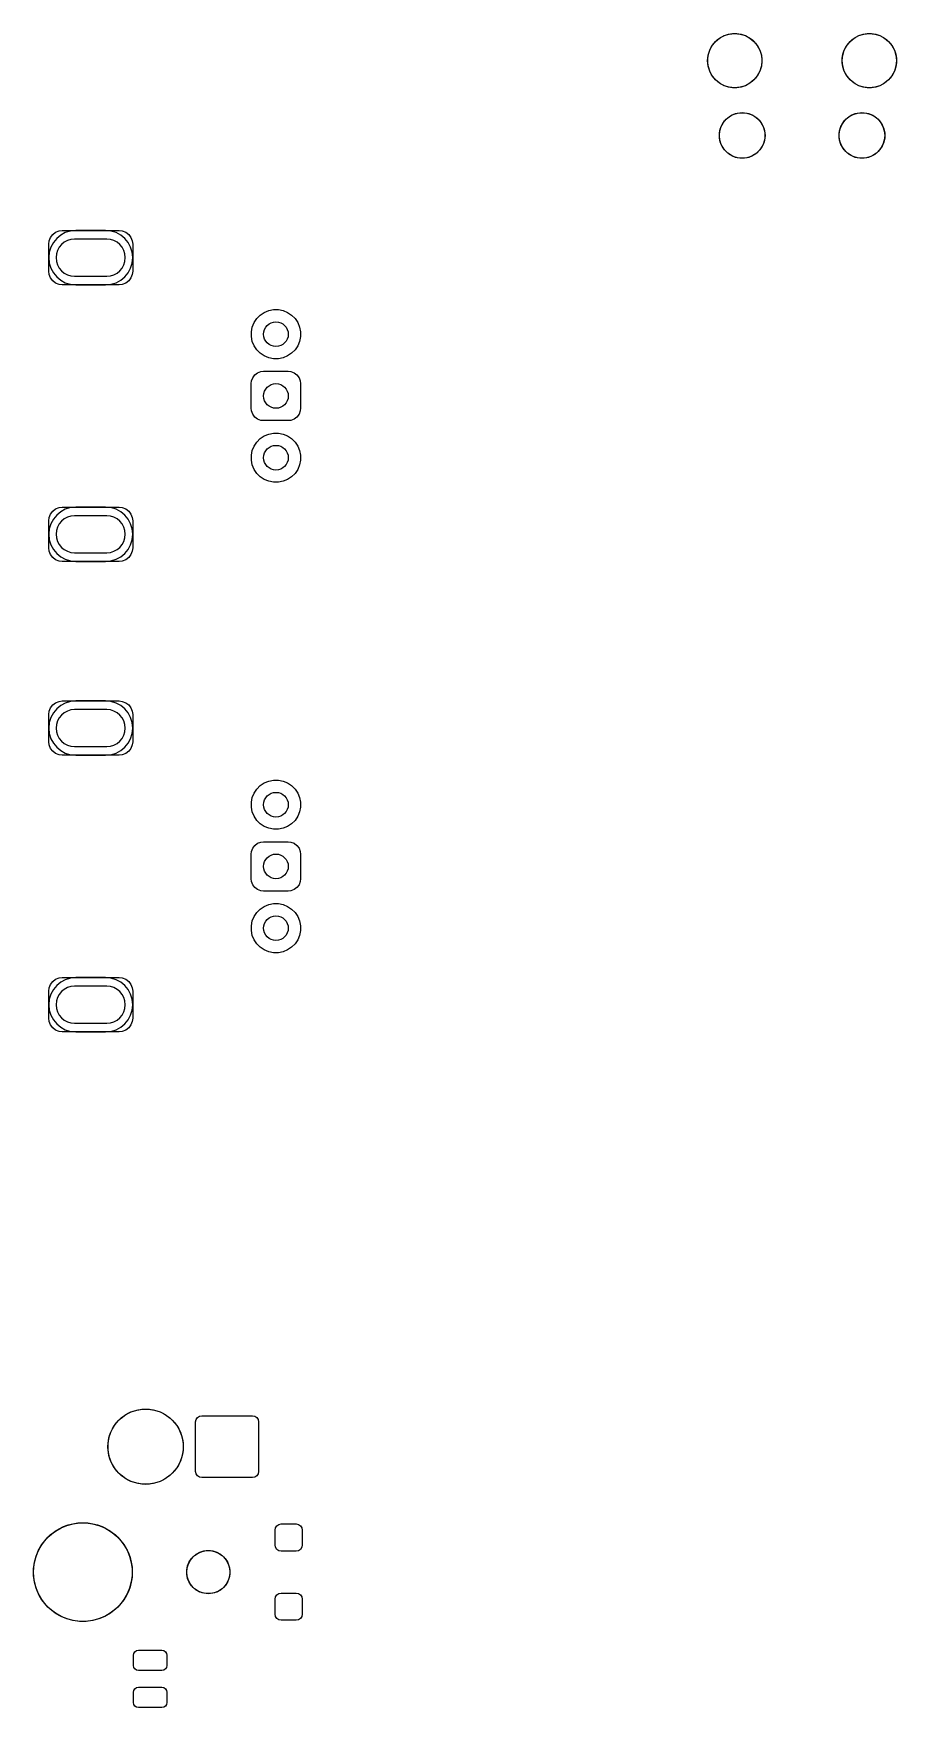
# Model space of a CAD drawing. Header units: millimetres. Extents: x 21 to 415, y -164 to -17.
# Drawn here: x 380.1 to 415.1, y -84.6 to -16.8 of the extents above; entities that cross this region are included whole.
import ezdxf

# ---------------------------------------------------------------- set-up
doc = ezdxf.new("R2010")
doc.units = ezdxf.units.MM
doc.layers.add('B.Mask', color=4, linetype='CONTINUOUS', true_color=0x02ffee)

msp = doc.modelspace()

# ---------------------------------------------------------------- linework, layer by layer
at = {"layer": 'B.Mask', "linetype": 'CONTINUOUS'}
for p, q in [((407.955877, -17.004596), (408.109673, -16.926233)), ((408.109673, -16.926233), (408.273835, -16.872893)), ((408.273835, -16.872893), (408.44432, -16.845891)), ((408.44432, -16.845891), (408.61693, -16.845891)), ((408.61693, -16.845891), (408.787415, -16.872893)), ((408.787415, -16.872893), (408.951577, -16.926233)), ((408.951577, -16.926233), (409.105373, -17.004596)), ((413.405877, -17.004596), (413.559673, -16.926233)), ((413.559673, -16.926233), (413.723835, -16.872893)), ((413.723835, -16.872893), (413.89432, -16.845891)), ((413.89432, -16.845891), (414.06693, -16.845891)), ((414.06693, -16.845891), (414.237415, -16.872893)), ((414.237415, -16.872893), (414.401577, -16.926233)), ((414.401577, -16.926233), (414.555373, -17.004596)), ((407.461018, -17.68571), (407.514358, -17.521548)), ((407.514358, -17.521548), (407.592721, -17.367752)), ((407.592721, -17.367752), (407.694178, -17.228107)), ((407.694178, -17.228107), (407.816232, -17.106053)), ((407.816232, -17.106053), (407.955877, -17.004596)), ((409.105373, -17.004596), (409.245018, -17.106053)), ((409.245018, -17.106053), (409.367072, -17.228107)), ((409.367072, -17.228107), (409.468529, -17.367752)), ((409.468529, -17.367752), (409.546892, -17.521548)), ((409.546892, -17.521548), (409.600232, -17.68571)), ((412.911018, -17.68571), (412.964358, -17.521548)), ((412.964358, -17.521548), (413.042721, -17.367752)), ((413.042721, -17.367752), (413.144178, -17.228107)), ((413.144178, -17.228107), (413.266232, -17.106053)), ((413.266232, -17.106053), (413.405877, -17.004596)), ((414.555373, -17.004596), (414.695018, -17.106053)), ((414.695018, -17.106053), (414.817072, -17.228107)), ((414.817072, -17.228107), (414.918529, -17.367752)), ((414.918529, -17.367752), (414.996892, -17.521548)), ((414.996892, -17.521548), (415.050232, -17.68571)), ((407.434016, -17.856195), (407.461018, -17.68571)), ((407.434016, -18.028805), (407.434016, -17.856195)), ((407.461018, -18.19929), (407.434016, -18.028805)), ((407.514358, -18.363452), (407.461018, -18.19929)), ((409.600232, -18.19929), (409.546892, -18.363452)), ((409.600232, -17.68571), (409.627234, -17.856195)), ((409.627234, -18.028805), (409.600232, -18.19929)), ((409.627234, -17.856195), (409.627234, -18.028805)), ((412.884016, -17.856195), (412.911018, -17.68571)), ((412.884016, -18.028805), (412.884016, -17.856195)), ((412.911018, -18.19929), (412.884016, -18.028805)), ((412.964358, -18.363452), (412.911018, -18.19929)), ((415.050232, -18.19929), (414.996892, -18.363452)), ((415.050232, -17.68571), (415.077234, -17.856195)), ((415.077234, -18.028805), (415.050232, -18.19929)), ((415.077234, -17.856195), (415.077234, -18.028805)), ((407.592721, -18.517248), (407.514358, -18.363452)), ((407.694178, -18.656893), (407.592721, -18.517248)), ((407.816232, -18.778947), (407.694178, -18.656893)), ((407.955877, -18.880404), (407.816232, -18.778947)), ((408.109673, -18.958767), (407.955877, -18.880404)), ((408.273835, -19.012107), (408.109673, -18.958767)), ((408.951577, -18.958767), (408.787415, -19.012107)), ((409.105373, -18.880404), (408.951577, -18.958767)), ((409.245018, -18.778947), (409.105373, -18.880404)), ((409.367072, -18.656893), (409.245018, -18.778947)), ((409.468529, -18.517248), (409.367072, -18.656893)), ((409.546892, -18.363452), (409.468529, -18.517248)), ((413.042721, -18.517248), (412.964358, -18.363452)), ((413.144178, -18.656893), (413.042721, -18.517248)), ((413.266232, -18.778947), (413.144178, -18.656893)), ((413.405877, -18.880404), (413.266232, -18.778947)), ((413.559673, -18.958767), (413.405877, -18.880404)), ((413.723835, -19.012107), (413.559673, -18.958767)), ((414.401577, -18.958767), (414.237415, -19.012107)), ((414.555373, -18.880404), (414.401577, -18.958767)), ((414.695018, -18.778947), (414.555373, -18.880404)), ((414.817072, -18.656893), (414.695018, -18.778947)), ((414.918529, -18.517248), (414.817072, -18.656893)), ((414.996892, -18.363452), (414.918529, -18.517248)), ((408.44432, -19.039109), (408.273835, -19.012107)), ((408.61693, -19.039109), (408.44432, -19.039109)), ((408.787415, -19.012107), (408.61693, -19.039109)), ((413.89432, -19.039109), (413.723835, -19.012107)), ((414.06693, -19.039109), (413.89432, -19.039109)), ((414.237415, -19.012107), (414.06693, -19.039109)), ((408.11559, -20.385686), (408.243811, -20.257465)), ((408.243811, -20.257465), (408.394583, -20.156723)), ((408.394583, -20.156723), (408.562112, -20.08733)), ((408.562112, -20.08733), (408.739959, -20.051954)), ((408.739959, -20.051954), (408.921291, -20.051954)), ((408.921291, -20.051954), (409.099138, -20.08733)), ((409.099138, -20.08733), (409.266667, -20.156723)), ((409.266667, -20.156723), (409.417439, -20.257465)), ((409.417439, -20.257465), (409.54566, -20.385686)), ((412.96559, -20.385686), (413.093811, -20.257465)), ((413.093811, -20.257465), (413.244583, -20.156723)), ((413.244583, -20.156723), (413.412112, -20.08733)), ((413.412112, -20.08733), (413.589959, -20.051954)), ((413.589959, -20.051954), (413.771291, -20.051954)), ((413.771291, -20.051954), (413.949138, -20.08733)), ((413.949138, -20.08733), (414.116667, -20.156723)), ((414.116667, -20.156723), (414.267439, -20.257465)), ((414.267439, -20.257465), (414.39566, -20.385686)), ((407.910079, -20.881834), (407.945455, -20.703987)), ((407.910079, -21.063166), (407.910079, -20.881834)), ((407.945455, -20.703987), (408.014848, -20.536458)), ((408.014848, -20.536458), (408.11559, -20.385686)), ((409.54566, -20.385686), (409.646402, -20.536458)), ((409.646402, -20.536458), (409.715795, -20.703987)), ((409.715795, -20.703987), (409.751171, -20.881834)), ((409.751171, -20.881834), (409.751171, -21.063166)), ((412.760079, -20.881834), (412.795455, -20.703987)), ((412.760079, -21.063166), (412.760079, -20.881834)), ((412.795455, -20.703987), (412.864848, -20.536458)), ((412.864848, -20.536458), (412.96559, -20.385686)), ((414.39566, -20.385686), (414.496402, -20.536458)), ((414.496402, -20.536458), (414.565795, -20.703987)), ((414.565795, -20.703987), (414.601171, -20.881834)), ((414.601171, -20.881834), (414.601171, -21.063166)), ((407.945455, -21.241013), (407.910079, -21.063166)), ((408.014848, -21.408542), (407.945455, -21.241013)), ((408.11559, -21.559314), (408.014848, -21.408542)), ((408.243811, -21.687535), (408.11559, -21.559314)), ((408.394583, -21.788277), (408.243811, -21.687535)), ((409.417439, -21.687535), (409.266667, -21.788277)), ((409.54566, -21.559314), (409.417439, -21.687535)), ((409.646402, -21.408542), (409.54566, -21.559314)), ((409.715795, -21.241013), (409.646402, -21.408542)), ((409.751171, -21.063166), (409.715795, -21.241013)), ((412.795455, -21.241013), (412.760079, -21.063166)), ((412.864848, -21.408542), (412.795455, -21.241013)), ((412.96559, -21.559314), (412.864848, -21.408542)), ((413.093811, -21.687535), (412.96559, -21.559314)), ((413.244583, -21.788277), (413.093811, -21.687535)), ((414.267439, -21.687535), (414.116667, -21.788277)), ((414.39566, -21.559314), (414.267439, -21.687535)), ((414.496402, -21.408542), (414.39566, -21.559314)), ((414.565795, -21.241013), (414.496402, -21.408542)), ((414.601171, -21.063166), (414.565795, -21.241013)), ((408.562112, -21.85767), (408.394583, -21.788277)), ((408.739959, -21.893046), (408.562112, -21.85767)), ((408.921291, -21.893046), (408.739959, -21.893046)), ((409.099138, -21.85767), (408.921291, -21.893046)), ((409.266667, -21.788277), (409.099138, -21.85767)), ((413.412112, -21.85767), (413.244583, -21.788277)), ((413.589959, -21.893046), (413.412112, -21.85767)), ((413.771291, -21.893046), (413.589959, -21.893046)), ((413.949138, -21.85767), (413.771291, -21.893046)), ((414.116667, -21.788277), (413.949138, -21.85767)), ((380.819962, -25.099814), (380.910466, -24.980466)), ((380.910466, -24.980466), (381.029814, -24.889962)), ((381.029814, -24.889962), (381.169155, -24.835013)), ((381.169155, -24.835013), (381.299375, -24.819375)), ((381.299375, -24.819375), (383.599375, -24.819375)), ((383.049375, -24.819375), (381.849375, -24.819375)), ((383.599375, -24.819375), (383.729595, -24.835013)), ((383.729595, -24.835013), (383.868936, -24.889962)), ((383.868936, -24.889962), (383.988284, -24.980466)), ((383.988284, -24.980466), (384.078788, -25.099814)), ((380.749375, -25.369375), (380.765013, -25.239155)), ((380.749375, -26.469375), (380.749375, -25.369375)), ((380.765013, -25.239155), (380.819962, -25.099814)), ((383.099375, -25.169375), (381.799375, -25.169375)), ((384.078788, -25.099814), (384.133737, -25.239155)), ((384.133737, -25.239155), (384.149375, -25.369375)), ((384.149375, -25.369375), (384.149375, -26.469375)), ((380.765013, -26.599595), (380.749375, -26.469375)), ((380.819962, -26.738936), (380.765013, -26.599595)), ((380.910466, -26.858284), (380.819962, -26.738936)), ((381.029814, -26.948788), (380.910466, -26.858284)), ((381.169155, -27.003737), (381.029814, -26.948788)), ((381.299375, -27.019375), (381.169155, -27.003737)), ((383.599375, -27.019375), (381.299375, -27.019375)), ((381.799375, -26.669375), (383.099375, -26.669375)), ((381.849375, -27.019375), (383.049375, -27.019375)), ((383.729595, -27.003737), (383.599375, -27.019375)), ((383.868936, -26.948788), (383.729595, -27.003737)), ((383.988284, -26.858284), (383.868936, -26.948788)), ((384.078788, -26.738936), (383.988284, -26.858284)), ((384.133737, -26.599595), (384.078788, -26.738936)), ((384.149375, -26.469375), (384.133737, -26.599595)), ((389.067454, -28.547978), (389.176365, -28.384982)), ((389.176365, -28.384982), (389.314982, -28.246365)), ((389.314982, -28.246365), (389.477978, -28.137454)), ((389.477978, -28.137454), (389.65909, -28.062435)), ((389.65909, -28.062435), (389.851358, -28.02419)), ((389.851358, -28.02419), (390.047392, -28.02419)), ((390.047392, -28.02419), (390.23966, -28.062435)), ((390.23966, -28.062435), (390.420772, -28.137454)), ((390.420772, -28.137454), (390.583768, -28.246365)), ((390.583768, -28.246365), (390.722385, -28.384982)), ((390.722385, -28.384982), (390.831296, -28.547978)), ((388.95419, -28.921358), (388.992435, -28.72909)), ((388.95419, -29.117392), (388.95419, -28.921358)), ((388.992435, -29.30966), (388.95419, -29.117392)), ((388.992435, -28.72909), (389.067454, -28.547978)), ((390.831296, -28.547978), (390.906315, -28.72909)), ((390.906315, -28.72909), (390.94456, -28.921358)), ((390.94456, -29.117392), (390.906315, -29.30966)), ((390.94456, -28.921358), (390.94456, -29.117392)), ((389.067454, -29.490772), (388.992435, -29.30966)), ((389.176365, -29.653768), (389.067454, -29.490772)), ((389.314982, -29.792385), (389.176365, -29.653768)), ((389.477978, -29.901296), (389.314982, -29.792385)), ((390.583768, -29.792385), (390.420772, -29.901296)), ((390.722385, -29.653768), (390.583768, -29.792385)), ((390.831296, -29.490772), (390.722385, -29.653768)), ((390.906315, -29.30966), (390.831296, -29.490772)), ((389.65909, -29.976315), (389.477978, -29.901296)), ((389.851358, -30.01456), (389.65909, -29.976315)), ((390.047392, -30.01456), (389.851358, -30.01456)), ((390.23966, -29.976315), (390.047392, -30.01456)), ((390.420772, -29.901296), (390.23966, -29.976315)), ((388.949375, -31.019375), (388.960802, -30.913092)), ((388.949375, -32.019375), (388.949375, -31.019375)), ((388.960802, -30.913092), (389.010536, -30.779751)), ((389.010536, -30.779751), (389.095822, -30.665822)), ((389.095822, -30.665822), (389.209751, -30.580536)), ((389.209751, -30.580536), (389.343092, -30.530802)), ((389.343092, -30.530802), (389.449375, -30.519375)), ((389.449375, -30.519375), (390.449375, -30.519375)), ((390.449375, -30.519375), (390.555658, -30.530802)), ((390.555658, -30.530802), (390.688999, -30.580536)), ((390.688999, -30.580536), (390.802928, -30.665822)), ((390.802928, -30.665822), (390.888214, -30.779751)), ((390.888214, -30.779751), (390.937948, -30.913092)), ((390.937948, -30.913092), (390.949375, -31.019375)), ((390.949375, -31.019375), (390.949375, -32.019375)), ((388.960802, -32.125658), (388.949375, -32.019375)), ((389.010536, -32.258999), (388.960802, -32.125658)), ((389.095822, -32.372928), (389.010536, -32.258999)), ((389.209751, -32.458214), (389.095822, -32.372928)), ((389.343092, -32.507948), (389.209751, -32.458214)), ((389.449375, -32.519375), (389.343092, -32.507948)), ((390.449375, -32.519375), (389.449375, -32.519375)), ((390.555658, -32.507948), (390.449375, -32.519375)), ((390.688999, -32.458214), (390.555658, -32.507948)), ((390.802928, -32.372928), (390.688999, -32.458214)), ((390.888214, -32.258999), (390.802928, -32.372928)), ((390.937948, -32.125658), (390.888214, -32.258999)), ((390.949375, -32.019375), (390.937948, -32.125658)), ((389.314982, -33.246365), (389.477978, -33.137454)), ((389.477978, -33.137454), (389.65909, -33.062435)), ((389.65909, -33.062435), (389.851358, -33.02419)), ((389.851358, -33.02419), (390.047392, -33.02419)), ((390.047392, -33.02419), (390.23966, -33.062435)), ((390.23966, -33.062435), (390.420772, -33.137454)), ((390.420772, -33.137454), (390.583768, -33.246365)), ((388.95419, -33.921358), (388.992435, -33.72909)), ((388.992435, -33.72909), (389.067454, -33.547978)), ((389.067454, -33.547978), (389.176365, -33.384982)), ((389.176365, -33.384982), (389.314982, -33.246365)), ((390.583768, -33.246365), (390.722385, -33.384982)), ((390.722385, -33.384982), (390.831296, -33.547978)), ((390.831296, -33.547978), (390.906315, -33.72909)), ((390.906315, -33.72909), (390.94456, -33.921358)), ((388.95419, -34.117392), (388.95419, -33.921358)), ((388.992435, -34.30966), (388.95419, -34.117392)), ((389.067454, -34.490772), (388.992435, -34.30966)), ((389.176365, -34.653768), (389.067454, -34.490772)), ((390.831296, -34.490772), (390.722385, -34.653768)), ((390.906315, -34.30966), (390.831296, -34.490772)), ((390.94456, -34.117392), (390.906315, -34.30966)), ((390.94456, -33.921358), (390.94456, -34.117392)), ((389.314982, -34.792385), (389.176365, -34.653768)), ((389.477978, -34.901296), (389.314982, -34.792385)), ((389.65909, -34.976315), (389.477978, -34.901296)), ((389.851358, -35.01456), (389.65909, -34.976315)), ((390.047392, -35.01456), (389.851358, -35.01456)), ((390.23966, -34.976315), (390.047392, -35.01456)), ((390.420772, -34.901296), (390.23966, -34.976315)), ((390.583768, -34.792385), (390.420772, -34.901296)), ((390.722385, -34.653768), (390.583768, -34.792385)), ((380.749375, -36.569375), (380.765013, -36.439155)), ((380.749375, -37.669375), (380.749375, -36.569375)), ((380.765013, -36.439155), (380.819962, -36.299814)), ((380.819962, -36.299814), (380.910466, -36.180466)), ((380.910466, -36.180466), (381.029814, -36.089962)), ((381.029814, -36.089962), (381.169155, -36.035013)), ((381.169155, -36.035013), (381.299375, -36.019375)), ((381.299375, -36.019375), (383.599375, -36.019375)), ((383.099375, -36.369375), (381.799375, -36.369375)), ((383.049375, -36.019375), (381.849375, -36.019375)), ((383.599375, -36.019375), (383.729595, -36.035013)), ((383.729595, -36.035013), (383.868936, -36.089962)), ((383.868936, -36.089962), (383.988284, -36.180466)), ((383.988284, -36.180466), (384.078788, -36.299814)), ((384.078788, -36.299814), (384.133737, -36.439155)), ((384.133737, -36.439155), (384.149375, -36.569375)), ((384.149375, -36.569375), (384.149375, -37.669375)), ((380.765013, -37.799595), (380.749375, -37.669375)), ((380.819962, -37.938936), (380.765013, -37.799595)), ((380.910466, -38.058284), (380.819962, -37.938936)), ((381.799375, -37.869375), (383.099375, -37.869375)), ((384.078788, -37.938936), (383.988284, -38.058284)), ((384.133737, -37.799595), (384.078788, -37.938936)), ((384.149375, -37.669375), (384.133737, -37.799595)), ((381.029814, -38.148788), (380.910466, -38.058284)), ((381.169155, -38.203737), (381.029814, -38.148788)), ((381.299375, -38.219375), (381.169155, -38.203737)), ((383.599375, -38.219375), (381.299375, -38.219375)), ((381.849375, -38.219375), (383.049375, -38.219375)), ((383.729595, -38.203737), (383.599375, -38.219375)), ((383.868936, -38.148788), (383.729595, -38.203737)), ((383.988284, -38.058284), (383.868936, -38.148788)), ((380.819962, -44.149814), (380.910466, -44.030466)), ((380.910466, -44.030466), (381.029814, -43.939962)), ((381.029814, -43.939962), (381.169155, -43.885013)), ((381.169155, -43.885013), (381.299375, -43.869375)), ((381.299375, -43.869375), (383.599375, -43.869375)), ((383.049375, -43.869375), (381.849375, -43.869375)), ((383.599375, -43.869375), (383.729595, -43.885013)), ((383.729595, -43.885013), (383.868936, -43.939962)), ((383.868936, -43.939962), (383.988284, -44.030466)), ((383.988284, -44.030466), (384.078788, -44.149814)), ((380.749375, -44.419375), (380.765013, -44.289155)), ((380.749375, -45.519375), (380.749375, -44.419375)), ((380.765013, -44.289155), (380.819962, -44.149814)), ((383.099375, -44.219375), (381.799375, -44.219375)), ((384.078788, -44.149814), (384.133737, -44.289155)), ((384.133737, -44.289155), (384.149375, -44.419375)), ((384.149375, -44.419375), (384.149375, -45.519375)), ((380.765013, -45.649595), (380.749375, -45.519375)), ((380.819962, -45.788936), (380.765013, -45.649595)), ((380.910466, -45.908284), (380.819962, -45.788936)), ((381.029814, -45.998788), (380.910466, -45.908284)), ((381.169155, -46.053737), (381.029814, -45.998788)), ((381.299375, -46.069375), (381.169155, -46.053737)), ((383.599375, -46.069375), (381.299375, -46.069375)), ((381.799375, -45.719375), (383.099375, -45.719375)), ((381.849375, -46.069375), (383.049375, -46.069375)), ((383.729595, -46.053737), (383.599375, -46.069375)), ((383.868936, -45.998788), (383.729595, -46.053737)), ((383.988284, -45.908284), (383.868936, -45.998788)), ((384.078788, -45.788936), (383.988284, -45.908284)), ((384.133737, -45.649595), (384.078788, -45.788936)), ((384.149375, -45.519375), (384.133737, -45.649595)), ((389.067454, -47.597978), (389.176365, -47.434982)), ((389.176365, -47.434982), (389.314982, -47.296365)), ((389.314982, -47.296365), (389.477978, -47.187454)), ((389.477978, -47.187454), (389.65909, -47.112435)), ((389.65909, -47.112435), (389.851358, -47.07419)), ((389.851358, -47.07419), (390.047392, -47.07419)), ((390.047392, -47.07419), (390.23966, -47.112435)), ((390.23966, -47.112435), (390.420772, -47.187454)), ((390.420772, -47.187454), (390.583768, -47.296365)), ((390.583768, -47.296365), (390.722385, -47.434982)), ((390.722385, -47.434982), (390.831296, -47.597978)), ((388.95419, -47.971358), (388.992435, -47.77909)), ((388.95419, -48.167392), (388.95419, -47.971358)), ((388.992435, -47.77909), (389.067454, -47.597978)), ((390.831296, -47.597978), (390.906315, -47.77909)), ((390.906315, -47.77909), (390.94456, -47.971358)), ((390.94456, -47.971358), (390.94456, -48.167392)), ((388.992435, -48.35966), (388.95419, -48.167392)), ((389.067454, -48.540772), (388.992435, -48.35966)), ((389.176365, -48.703768), (389.067454, -48.540772)), ((389.314982, -48.842385), (389.176365, -48.703768)), ((390.722385, -48.703768), (390.583768, -48.842385)), ((390.831296, -48.540772), (390.722385, -48.703768)), ((390.906315, -48.35966), (390.831296, -48.540772)), ((390.94456, -48.167392), (390.906315, -48.35966)), ((389.477978, -48.951296), (389.314982, -48.842385)), ((389.65909, -49.026315), (389.477978, -48.951296)), ((389.851358, -49.06456), (389.65909, -49.026315)), ((390.047392, -49.06456), (389.851358, -49.06456)), ((390.23966, -49.026315), (390.047392, -49.06456)), ((390.420772, -48.951296), (390.23966, -49.026315)), ((390.583768, -48.842385), (390.420772, -48.951296)), ((388.949375, -50.069375), (388.960802, -49.963092)), ((388.949375, -51.069375), (388.949375, -50.069375)), ((388.960802, -49.963092), (389.010536, -49.829751)), ((389.010536, -49.829751), (389.095822, -49.715822)), ((389.095822, -49.715822), (389.209751, -49.630536)), ((389.209751, -49.630536), (389.343092, -49.580802)), ((389.343092, -49.580802), (389.449375, -49.569375)), ((389.449375, -49.569375), (390.449375, -49.569375)), ((390.449375, -49.569375), (390.555658, -49.580802)), ((390.555658, -49.580802), (390.688999, -49.630536)), ((390.688999, -49.630536), (390.802928, -49.715822)), ((390.802928, -49.715822), (390.888214, -49.829751)), ((390.888214, -49.829751), (390.937948, -49.963092)), ((390.937948, -49.963092), (390.949375, -50.069375)), ((390.949375, -50.069375), (390.949375, -51.069375)), ((388.960802, -51.175658), (388.949375, -51.069375)), ((389.010536, -51.308999), (388.960802, -51.175658)), ((389.095822, -51.422928), (389.010536, -51.308999)), ((389.209751, -51.508214), (389.095822, -51.422928)), ((389.343092, -51.557948), (389.209751, -51.508214)), ((390.688999, -51.508214), (390.555658, -51.557948)), ((390.802928, -51.422928), (390.688999, -51.508214)), ((390.888214, -51.308999), (390.802928, -51.422928)), ((390.937948, -51.175658), (390.888214, -51.308999)), ((390.949375, -51.069375), (390.937948, -51.175658)), ((389.314982, -52.296365), (389.477978, -52.187454)), ((389.449375, -51.569375), (389.343092, -51.557948)), ((390.449375, -51.569375), (389.449375, -51.569375)), ((389.477978, -52.187454), (389.65909, -52.112435)), ((389.65909, -52.112435), (389.851358, -52.07419)), ((389.851358, -52.07419), (390.047392, -52.07419)), ((390.047392, -52.07419), (390.23966, -52.112435)), ((390.23966, -52.112435), (390.420772, -52.187454)), ((390.420772, -52.187454), (390.583768, -52.296365)), ((390.555658, -51.557948), (390.449375, -51.569375)), ((388.95419, -52.971358), (388.992435, -52.77909)), ((388.992435, -52.77909), (389.067454, -52.597978)), ((389.067454, -52.597978), (389.176365, -52.434982)), ((389.176365, -52.434982), (389.314982, -52.296365)), ((390.583768, -52.296365), (390.722385, -52.434982)), ((390.722385, -52.434982), (390.831296, -52.597978)), ((390.831296, -52.597978), (390.906315, -52.77909)), ((390.906315, -52.77909), (390.94456, -52.971358)), ((388.95419, -53.167392), (388.95419, -52.971358)), ((388.992435, -53.35966), (388.95419, -53.167392)), ((389.067454, -53.540772), (388.992435, -53.35966)), ((389.176365, -53.703768), (389.067454, -53.540772)), ((390.831296, -53.540772), (390.722385, -53.703768)), ((390.906315, -53.35966), (390.831296, -53.540772)), ((390.94456, -53.167392), (390.906315, -53.35966)), ((390.94456, -52.971358), (390.94456, -53.167392)), ((389.314982, -53.842385), (389.176365, -53.703768)), ((389.477978, -53.951296), (389.314982, -53.842385)), ((389.65909, -54.026315), (389.477978, -53.951296)), ((389.851358, -54.06456), (389.65909, -54.026315)), ((390.047392, -54.06456), (389.851358, -54.06456)), ((390.23966, -54.026315), (390.047392, -54.06456)), ((390.420772, -53.951296), (390.23966, -54.026315)), ((390.583768, -53.842385), (390.420772, -53.951296)), ((390.722385, -53.703768), (390.583768, -53.842385)), ((380.749375, -55.619375), (380.765013, -55.489155)), ((380.765013, -55.489155), (380.819962, -55.349814)), ((380.819962, -55.349814), (380.910466, -55.230466)), ((380.910466, -55.230466), (381.029814, -55.139962)), ((381.029814, -55.139962), (381.169155, -55.085013)), ((381.169155, -55.085013), (381.299375, -55.069375)), ((381.299375, -55.069375), (383.599375, -55.069375)), ((383.099375, -55.419375), (381.799375, -55.419375)), ((383.049375, -55.069375), (381.849375, -55.069375)), ((383.599375, -55.069375), (383.729595, -55.085013)), ((383.729595, -55.085013), (383.868936, -55.139962)), ((383.868936, -55.139962), (383.988284, -55.230466)), ((383.988284, -55.230466), (384.078788, -55.349814)), ((384.078788, -55.349814), (384.133737, -55.489155)), ((384.133737, -55.489155), (384.149375, -55.619375)), ((380.749375, -56.719375), (380.749375, -55.619375)), ((384.149375, -55.619375), (384.149375, -56.719375)), ((380.765013, -56.849595), (380.749375, -56.719375)), ((380.819962, -56.988936), (380.765013, -56.849595)), ((381.799375, -56.919375), (383.099375, -56.919375)), ((384.133737, -56.849595), (384.078788, -56.988936)), ((384.149375, -56.719375), (384.133737, -56.849595)), ((380.910466, -57.108284), (380.819962, -56.988936)), ((381.029814, -57.198788), (380.910466, -57.108284)), ((381.169155, -57.253737), (381.029814, -57.198788)), ((381.299375, -57.269375), (381.169155, -57.253737)), ((383.599375, -57.269375), (381.299375, -57.269375)), ((381.849375, -57.269375), (383.049375, -57.269375)), ((383.729595, -57.253737), (383.599375, -57.269375)), ((383.868936, -57.198788), (383.729595, -57.253737)), ((383.988284, -57.108284), (383.868936, -57.198788)), ((384.078788, -56.988936), (383.988284, -57.108284)), ((383.371599, -73.267565), (383.512256, -73.073967)), ((383.512256, -73.073967), (383.681467, -72.904756)), ((383.681467, -72.904756), (383.875065, -72.764099)), ((383.875065, -72.764099), (384.088283, -72.655459)), ((384.088283, -72.655459), (384.315871, -72.581511)), ((384.315871, -72.581511), (384.552225, -72.544076)), ((384.552225, -72.544076), (384.791525, -72.544076)), ((384.791525, -72.544076), (385.027879, -72.581511)), ((385.027879, -72.581511), (385.255467, -72.655459)), ((385.255467, -72.655459), (385.468685, -72.764099)), ((385.468685, -72.764099), (385.662283, -72.904756)), ((385.662283, -72.904756), (385.831494, -73.073967)), ((385.831494, -73.073967), (385.972151, -73.267565)), ((386.698875, -73.064375), (386.717905, -72.968704)), ((386.698875, -75.064375), (386.698875, -73.064375)), ((386.717905, -72.968704), (386.772098, -72.887598)), ((386.772098, -72.887598), (386.853204, -72.833405)), ((386.853204, -72.833405), (386.948875, -72.814375)), ((386.948875, -72.814375), (388.998875, -72.814375)), ((388.998875, -72.814375), (389.094546, -72.833405)), ((389.094546, -72.833405), (389.175652, -72.887598)), ((389.175652, -72.887598), (389.229845, -72.968704)), ((389.229845, -72.968704), (389.248875, -73.064375)), ((389.248875, -73.064375), (389.248875, -75.064375)), ((383.151576, -73.944725), (383.189011, -73.708371)), ((383.189011, -73.708371), (383.262959, -73.480783)), ((383.262959, -73.480783), (383.371599, -73.267565)), ((385.972151, -73.267565), (386.080791, -73.480783)), ((386.080791, -73.480783), (386.154739, -73.708371)), ((386.154739, -73.708371), (386.192174, -73.944725)), ((383.151576, -74.184025), (383.151576, -73.944725)), ((383.189011, -74.420379), (383.151576, -74.184025)), ((383.262959, -74.647967), (383.189011, -74.420379)), ((386.154739, -74.420379), (386.080791, -74.647967)), ((386.192174, -74.184025), (386.154739, -74.420379)), ((386.192174, -73.944725), (386.192174, -74.184025)), ((383.371599, -74.861185), (383.262959, -74.647967)), ((383.512256, -75.054783), (383.371599, -74.861185)), ((383.681467, -75.223994), (383.512256, -75.054783)), ((383.875065, -75.364651), (383.681467, -75.223994)), ((385.662283, -75.223994), (385.468685, -75.364651)), ((385.831494, -75.054783), (385.662283, -75.223994)), ((385.972151, -74.861185), (385.831494, -75.054783)), ((386.080791, -74.647967), (385.972151, -74.861185)), ((386.717905, -75.160046), (386.698875, -75.064375)), ((386.772098, -75.241152), (386.717905, -75.160046)), ((389.229845, -75.160046), (389.175652, -75.241152)), ((389.248875, -75.064375), (389.229845, -75.160046)), ((384.088283, -75.473291), (383.875065, -75.364651)), ((384.315871, -75.547239), (384.088283, -75.473291)), ((384.552225, -75.584674), (384.315871, -75.547239)), ((384.791525, -75.584674), (384.552225, -75.584674)), ((385.027879, -75.547239), (384.791525, -75.584674)), ((385.255467, -75.473291), (385.027879, -75.547239)), ((385.468685, -75.364651), (385.255467, -75.473291)), ((386.853204, -75.295345), (386.772098, -75.241152)), ((386.948875, -75.314375), (386.853204, -75.295345)), ((388.998875, -75.314375), (386.948875, -75.314375)), ((389.094546, -75.295345), (388.998875, -75.314375)), ((389.175652, -75.241152), (389.094546, -75.295345)), ((381.247298, -77.35063), (381.488996, -77.250515)), ((381.488996, -77.250515), (381.741694, -77.182804)), ((381.741694, -77.182804), (382.001069, -77.148657)), ((382.001069, -77.148657), (382.262681, -77.148657)), ((382.262681, -77.148657), (382.522056, -77.182804)), ((382.522056, -77.182804), (382.774754, -77.250515)), ((382.774754, -77.250515), (383.016452, -77.35063)), ((389.93528, -77.348704), (389.989473, -77.267598)), ((389.989473, -77.267598), (390.070579, -77.213405)), ((390.070579, -77.213405), (390.16625, -77.194375)), ((390.16625, -77.194375), (390.76625, -77.194375)), ((390.76625, -77.194375), (390.861921, -77.213405)), ((390.861921, -77.213405), (390.943027, -77.267598)), ((390.943027, -77.267598), (390.99722, -77.348704)), ((380.468936, -78.033235), (380.628195, -77.825683)), ((380.628195, -77.825683), (380.813183, -77.640695)), ((380.813183, -77.640695), (381.020735, -77.481436)), ((381.020735, -77.481436), (381.247298, -77.35063)), ((383.016452, -77.35063), (383.243015, -77.481436)), ((383.243015, -77.481436), (383.450567, -77.640695)), ((383.450567, -77.640695), (383.635555, -77.825683)), ((383.635555, -77.825683), (383.794814, -78.033235)), ((389.91625, -77.444375), (389.93528, -77.348704)), ((389.91625, -78.044375), (389.91625, -77.444375)), ((390.99722, -77.348704), (391.01625, -77.444375)), ((391.01625, -77.444375), (391.01625, -78.044375)), ((380.170304, -78.754194), (380.238015, -78.501496)), ((380.238015, -78.501496), (380.33813, -78.259798)), ((380.33813, -78.259798), (380.468936, -78.033235)), ((383.794814, -78.033235), (383.92562, -78.259798)), ((383.92562, -78.259798), (384.025735, -78.501496)), ((384.025735, -78.501496), (384.093446, -78.754194)), ((386.440194, -78.731903), (386.535491, -78.589281)), ((386.535491, -78.589281), (386.656781, -78.467991)), ((386.656781, -78.467991), (386.799403, -78.372694)), ((386.799403, -78.372694), (386.957876, -78.307052)), ((386.957876, -78.307052), (387.12611, -78.273588)), ((387.12611, -78.273588), (387.29764, -78.273588)), ((387.29764, -78.273588), (387.465874, -78.307052)), ((387.465874, -78.307052), (387.624347, -78.372694)), ((387.624347, -78.372694), (387.766969, -78.467991)), ((387.766969, -78.467991), (387.888259, -78.589281)), ((387.888259, -78.589281), (387.983556, -78.731903)), ((389.93528, -78.140046), (389.91625, -78.044375)), ((389.989473, -78.221152), (389.93528, -78.140046)), ((390.070579, -78.275345), (389.989473, -78.221152)), ((390.16625, -78.294375), (390.070579, -78.275345)), ((390.76625, -78.294375), (390.16625, -78.294375)), ((390.861921, -78.275345), (390.76625, -78.294375)), ((390.943027, -78.221152), (390.861921, -78.275345)), ((390.99722, -78.140046), (390.943027, -78.221152)), ((391.01625, -78.044375), (390.99722, -78.140046)), ((380.136157, -79.013569), (380.170304, -78.754194)), ((380.136157, -79.275181), (380.136157, -79.013569)), ((380.170304, -79.534556), (380.136157, -79.275181)), ((384.093446, -78.754194), (384.127593, -79.013569)), ((384.127593, -79.275181), (384.093446, -79.534556)), ((384.127593, -79.013569), (384.127593, -79.275181)), ((386.341088, -79.05861), (386.374552, -78.890376)), ((386.341088, -79.23014), (386.341088, -79.05861)), ((386.374552, -79.398374), (386.341088, -79.23014)), ((386.374552, -78.890376), (386.440194, -78.731903)), ((387.983556, -78.731903), (388.049198, -78.890376)), ((388.049198, -78.890376), (388.082662, -79.05861)), ((388.082662, -79.23014), (388.049198, -79.398374)), ((388.082662, -79.05861), (388.082662, -79.23014)), ((380.238015, -79.787254), (380.170304, -79.534556)), ((380.33813, -80.028952), (380.238015, -79.787254)), ((384.025735, -79.787254), (383.92562, -80.028952)), ((384.093446, -79.534556), (384.025735, -79.787254)), ((386.440194, -79.556847), (386.374552, -79.398374)), ((386.535491, -79.699469), (386.440194, -79.556847)), ((386.656781, -79.820759), (386.535491, -79.699469)), ((386.799403, -79.916056), (386.656781, -79.820759)), ((386.957876, -79.981698), (386.799403, -79.916056)), ((387.12611, -80.015162), (386.957876, -79.981698)), ((387.465874, -79.981698), (387.29764, -80.015162)), ((387.624347, -79.916056), (387.465874, -79.981698)), ((387.766969, -79.820759), (387.624347, -79.916056)), ((387.888259, -79.699469), (387.766969, -79.820759)), ((387.983556, -79.556847), (387.888259, -79.699469)), ((388.049198, -79.398374), (387.983556, -79.556847)), ((380.468936, -80.255515), (380.33813, -80.028952)), ((380.628195, -80.463067), (380.468936, -80.255515)), ((380.813183, -80.648055), (380.628195, -80.463067)), ((381.020735, -80.807314), (380.813183, -80.648055)), ((383.450567, -80.648055), (383.243015, -80.807314)), ((383.635555, -80.463067), (383.450567, -80.648055)), ((383.794814, -80.255515), (383.635555, -80.463067)), ((383.92562, -80.028952), (383.794814, -80.255515)), ((387.29764, -80.015162), (387.12611, -80.015162)), ((389.91625, -80.244375), (389.93528, -80.148704)), ((389.91625, -80.844375), (389.91625, -80.244375)), ((389.93528, -80.148704), (389.989473, -80.067598)), ((389.989473, -80.067598), (390.070579, -80.013405)), ((390.070579, -80.013405), (390.16625, -79.994375)), ((390.16625, -79.994375), (390.76625, -79.994375)), ((390.76625, -79.994375), (390.861921, -80.013405)), ((390.861921, -80.013405), (390.943027, -80.067598)), ((390.943027, -80.067598), (390.99722, -80.148704)), ((390.99722, -80.148704), (391.01625, -80.244375)), ((391.01625, -80.244375), (391.01625, -80.844375)), ((381.247298, -80.93812), (381.020735, -80.807314)), ((381.488996, -81.038235), (381.247298, -80.93812)), ((381.741694, -81.105946), (381.488996, -81.038235)), ((382.001069, -81.140093), (381.741694, -81.105946)), ((382.262681, -81.140093), (382.001069, -81.140093)), ((382.522056, -81.105946), (382.262681, -81.140093)), ((382.774754, -81.038235), (382.522056, -81.105946)), ((383.016452, -80.93812), (382.774754, -81.038235)), ((383.243015, -80.807314), (383.016452, -80.93812)), ((389.93528, -80.940046), (389.91625, -80.844375)), ((389.989473, -81.021152), (389.93528, -80.940046)), ((390.070579, -81.075345), (389.989473, -81.021152)), ((390.16625, -81.094375), (390.070579, -81.075345)), ((390.76625, -81.094375), (390.16625, -81.094375)), ((390.861921, -81.075345), (390.76625, -81.094375)), ((390.943027, -81.021152), (390.861921, -81.075345)), ((390.99722, -80.940046), (390.943027, -81.021152)), ((391.01625, -80.844375), (390.99722, -80.940046)), ((384.181875, -82.51125), (384.19748, -82.4328)), ((384.181875, -82.92125), (384.181875, -82.51125)), ((384.19748, -82.4328), (384.241918, -82.366293)), ((384.241918, -82.366293), (384.308425, -82.321855)), ((384.308425, -82.321855), (384.386875, -82.30625)), ((384.386875, -82.30625), (385.326875, -82.30625)), ((385.326875, -82.30625), (385.405325, -82.321855)), ((385.405325, -82.321855), (385.471832, -82.366293)), ((385.471832, -82.366293), (385.51627, -82.4328)), ((385.51627, -82.4328), (385.531875, -82.51125)), ((385.531875, -82.51125), (385.531875, -82.92125)), ((384.19748, -82.9997), (384.181875, -82.92125)), ((384.241918, -83.066207), (384.19748, -82.9997)), ((384.308425, -83.110645), (384.241918, -83.066207)), ((384.386875, -83.12625), (384.308425, -83.110645)), ((385.326875, -83.12625), (384.386875, -83.12625)), ((385.405325, -83.110645), (385.326875, -83.12625)), ((385.471832, -83.066207), (385.405325, -83.110645)), ((385.51627, -82.9997), (385.471832, -83.066207)), ((385.531875, -82.92125), (385.51627, -82.9997)), ((384.181875, -84.01125), (384.19748, -83.9328)), ((384.181875, -84.42125), (384.181875, -84.01125)), ((384.19748, -83.9328), (384.241918, -83.866293)), ((384.241918, -83.866293), (384.308425, -83.821855)), ((384.308425, -83.821855), (384.386875, -83.80625)), ((384.386875, -83.80625), (385.326875, -83.80625)), ((385.326875, -83.80625), (385.405325, -83.821855)), ((385.405325, -83.821855), (385.471832, -83.866293)), ((385.471832, -83.866293), (385.51627, -83.9328)), ((385.51627, -83.9328), (385.531875, -84.01125)), ((385.531875, -84.01125), (385.531875, -84.42125)), ((384.19748, -84.4997), (384.181875, -84.42125)), ((384.241918, -84.566207), (384.19748, -84.4997)), ((384.308425, -84.610645), (384.241918, -84.566207)), ((384.386875, -84.62625), (384.308425, -84.610645)), ((385.326875, -84.62625), (384.386875, -84.62625)), ((385.405325, -84.610645), (385.326875, -84.62625)), ((385.471832, -84.566207), (385.405325, -84.610645)), ((385.51627, -84.4997), (385.471832, -84.566207)), ((385.531875, -84.42125), (385.51627, -84.4997))]:
    msp.add_line(p, q, dxfattribs=at)
at = {"layer": 'B.Mask'}
for centre, radius in [((408.530625, -17.9425), 1.1), ((408.530625, -17.9425), 1.099999), ((413.980625, -17.9425), 1.1), ((413.980625, -17.9425), 1.099999), ((408.830625, -20.9725), 0.925), ((408.830625, -20.9725), 0.924999), ((413.680625, -20.9725), 0.925), ((413.680625, -20.9725), 0.924999), ((389.949375, -29.019375), 0.5), ((389.949375, -29.019375), 0.5), ((389.949375, -31.519375), 0.5), ((389.949375, -31.519375), 0.5), ((389.949375, -34.019375), 0.5), ((389.949375, -34.019375), 0.5), ((389.949375, -48.069375), 0.5), ((389.949375, -48.069375), 0.5), ((389.949375, -50.569375), 0.5), ((389.949375, -50.569375), 0.5), ((389.949375, -53.069375), 0.5), ((389.949375, -53.069375), 0.5), ((384.671875, -74.064375), 1.525), ((384.671875, -74.064375), 1.524999), ((382.131875, -79.144375), 2), ((382.131875, -79.144375), 1.999999), ((387.211875, -79.144375), 0.875), ((387.211875, -79.144375), 0.874999)]:
    msp.add_circle(centre, radius, dxfattribs=at)
for centre, radius, start, end in [((381.849375, -25.919375), 1.1, 90, 270), ((383.049375, -25.919375), 1.1, 270, 450), ((381.799375, -25.919375), 0.75, 90, 270), ((383.099375, -25.919375), 0.75, 270, 450), ((381.849375, -37.119375), 1.1, 90, 270), ((381.799375, -37.119375), 0.75, 90, 270), ((383.049375, -37.119375), 1.1, 270, 450), ((383.099375, -37.119375), 0.75, 270, 450), ((381.849375, -44.969375), 1.1, 90, 270), ((383.049375, -44.969375), 1.1, 270, 450), ((381.799375, -44.969375), 0.75, 90, 270), ((383.099375, -44.969375), 0.75, 270, 450), ((381.849375, -56.169375), 1.1, 90, 270), ((381.799375, -56.169375), 0.75, 90, 270), ((383.049375, -56.169375), 1.1, 270, 450), ((383.099375, -56.169375), 0.75, 270, 450)]:
    msp.add_arc(centre, radius, start, end, dxfattribs=at)

doc.saveas('drawing.dxf')
